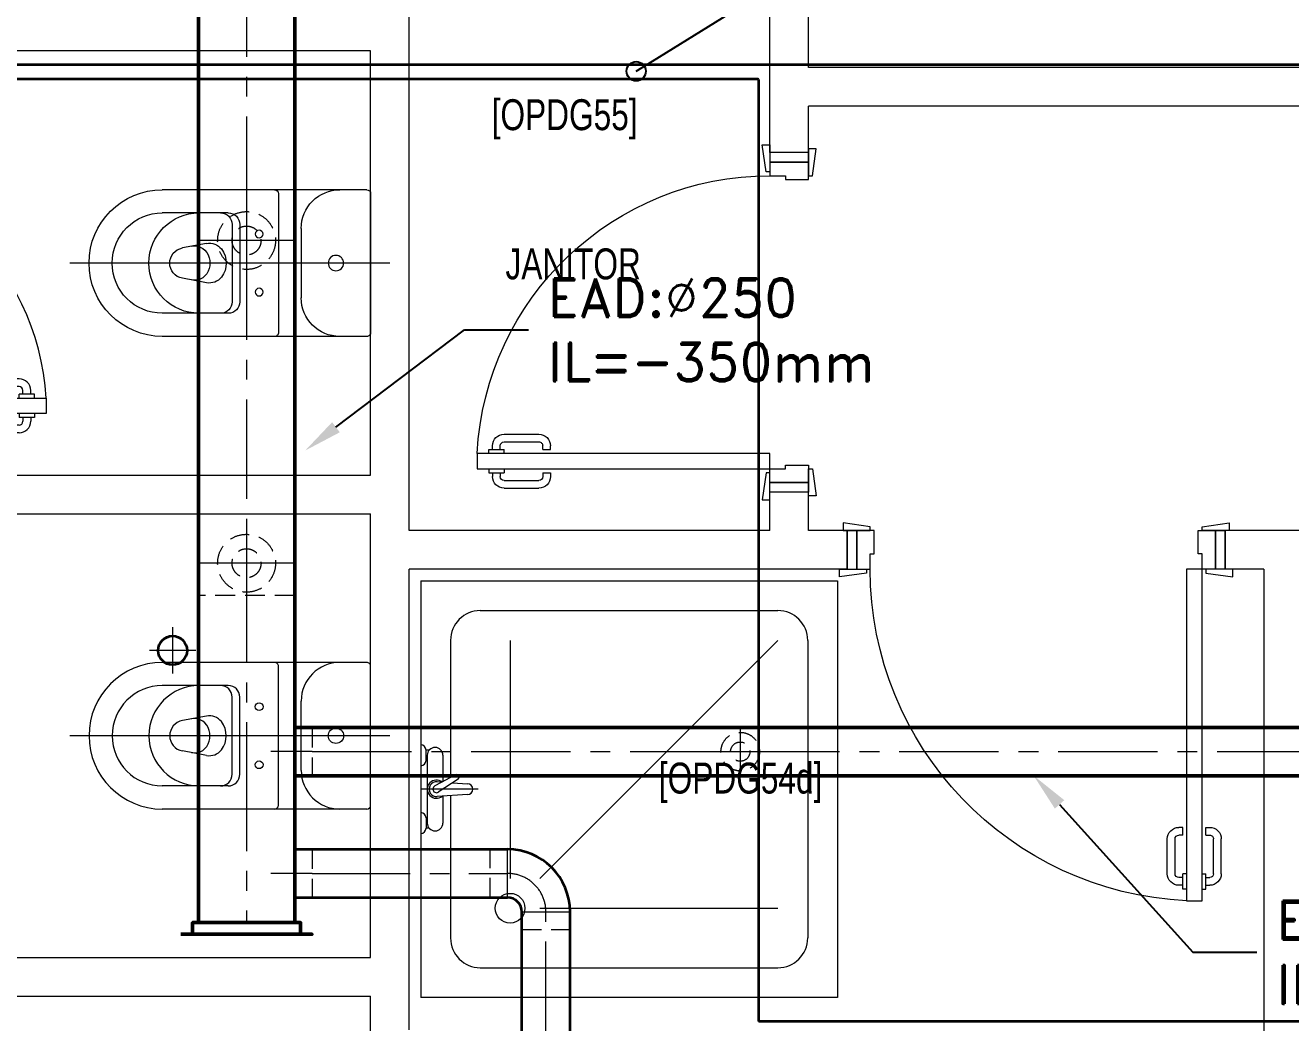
# Model space of a CAD drawing. Header units: millimetres. Extents: x -160614 to 59925, y -157025 to 0.
# Drawn here: x -131735 to -128454, y -100531 to -97946 of the extents above; entities that cross this region are included whole.
import ezdxf
from ezdxf import colors
from ezdxf.entities.mleader import LeaderData, LeaderLine
from ezdxf.math import Vec2, Vec3

# ---------------------------------------------------------------- set-up
doc = ezdxf.new("R2010")
doc.units = ezdxf.units.MM
doc.header["$LTSCALE"] = 8
for name, pattern in [('AXES', [50.800000000000004, 31.75, -6.35, 6.35, -6.35]), ('CACHE', [9.524999999999999, 6.35, -3.175]), ('CENTER', [50.800000000000004, 31.75, -6.35, 6.35, -6.35]), ('HIDDEN', [9.524999999999999, 6.35, -3.175])]:
    doc.linetypes.add(name, pattern=pattern)
doc.layers.get('0').update_dxf_attribs({"color": 9, "lineweight": 5})
for name, color, linetype, lineweight in [('72_EGR_BASE_TEXT', 9, 'Continuous', 5), ('72_EGR_EQP_TAG', 9, 'Continuous', 5), ('SANIT', 9, 'Continuous', 5), ('Walls', 9, 'Continuous', 5), ('Wooden Joinery', 9, 'Continuous', 5)]:
    doc.layers.add(name, color=color, linetype=linetype, lineweight=lineweight)
for name, color, linetype in [('A-EXH', 1, 'Continuous'), ('A-EXH-registers', 1, 'Continuous'), ('A-EXH-thin', 8, 'Continuous'), ('AC-EXHAUST-TXT', 25, 'Continuous'), ('M-TEXT-RP', 7, 'Continuous'), ('M-VAC_DUCT_EXHAUST', 1, 'Continuous'), ('REF', 42, 'Continuous'), ('SN-SV', 11, 'Continuous'), ('SN-SV-thin', 8, 'Continuous')]:
    doc.layers.add(name, color=color, linetype=linetype)
doc.layers.get('0').off()
doc.layers.get('0').freeze()
doc.styles.add('LEROY100', font='arial.ttf', dxfattribs={"width": 0.7})
doc.styles.add('ROMAND', font='romand.shx')
doc.styles.add('X3G_ENTITY_2587F3', font='swisscl.ttf', dxfattribs={"height": 200})
doc.styles.add('X3G_ENTITY_2587F6', font='swisscl.ttf', dxfattribs={"height": 200})
doc.styles.add('X3G_ENTITY_258862', font='swisscl.ttf', dxfattribs={"height": 200})

# ---------------------------------------------------------------- blocks, each defined once
blk = doc.blocks.new('A$C72370EFE')
at = {"layer": 'Wooden Joinery'}
for p, q in [((-0.009999999999990905, -0.03000000000000114), (-0.01000000000010459, -0.07000000000000028)), ((0, -0.03000000000000114), (-0.009999999999990905, -0.03000000000000114)), ((0.04000000000019099, -0.03000000000000114), (0.0500000000001819, -0.03000000000000114)), ((0.0500000000001819, -0.03000000000000114), (0.05000000000029559, -0.07000000000000028)), ((-0.009999999999990905, -0.03999999999999915), (-0.01999999999998181, -0.03999999999999915)), ((-0.009999999999990905, -0.06000000000000227), (-0.01999999999998181, -0.06000000000000227)), ((0.0500000000001819, -0.03999999999999915), (0.0600000000001728, -0.03999999999999915)), ((0.0500000000001819, -0.06000000000000227), (0.0600000000001728, -0.06000000000000227)), ((-0.04999999999995453, -0.07000000000000028), (-0.04999999999984084, -0.1600000000000037)), ((-0.02999999999997272, -0.07000000000000028), (-0.02999999999985903, -0.1600000000000037)), ((0, -0.07000000000000028), (-0.009999999999990905, -0.07000000000000028)), ((0.04000000000019099, -0.07000000000000028), (0.0500000000001819, -0.07000000000000028)), ((0.07000000000016371, -0.07000000000000028), (0.07000000000005002, -0.1600000000000037)), ((0.09000000000014552, -0.07000000000000028), (0.09000000000003183, -0.1600000000000037)), ((-0.009999999999877218, -0.1700000000000017), (-0.01999999999986812, -0.1700000000000017)), ((-0.009999999999877218, -0.1900000000000048), (-0.01999999999986812, -0.1900000000000048)), ((-0.009999999999877218, -0.1700000000000017), (-0.009999999999877218, -0.1900000000000048)), ((0.05000000000006821, -0.1700000000000017), (0.06000000000005912, -0.1700000000000017)), ((0.05000000000006821, -0.1700000000000017), (0.05000000000006821, -0.1900000000000048)), ((0.05000000000006821, -0.1900000000000048), (0.06000000000005912, -0.1900000000000048))]:
    blk.add_line(p, q, dxfattribs=at)
for centre, radius, start, end in [((-0.01999999999998181, -0.07000000000000028), 0.03, 90, 180), ((-0.01999999999998181, -0.07000000000000028), 0.01, 90, 180), ((0.0600000000001728, -0.07000000000000028), 0.03, 0, 90), ((0.0600000000001728, -0.07000000000000028), 0.01, 0, 90), ((-0.01999999999986812, -0.1600000000000037), 0.03, 180, 270), ((-0.01999999999986812, -0.1600000000000037), 0.01, 180, 270), ((0.06000000000005912, -0.1600000000000037), 0.01, 270, 0), ((0.06000000000005912, -0.1600000000000037), 0.03, 270, 0)]:
    blk.add_arc(centre, radius, start, end, dxfattribs=at)
blk = doc.blocks.new('A$C5DAD61B4')
at = {"layer": 'Wooden Joinery'}
for points in [[(80.0034003558103, 959.0632679803384), (80.0034003558103, 969.0637476109405), (10.00004294095561, 979.0642272418336), (10.00004294095561, 959.0632679803384)], [(939.9976447881199, 959.063267980222), (939.9976447881199, 969.0637476109405), (1010.001002202975, 979.0642272417172), (1010.001002202742, 959.0632679802802)], [(70.00292072515003, 859.0632679803675), (70.00292072515003, 849.0627883495908), (-0.0004366899374872446, 839.0623087189888), (-0.0004366899374872446, 859.0632679803675)], [(120.005318878917, 859.0632679802511), (120.0053188809543, -0.0001446793876311858), (80.0034003580804, -0.0001446794458388467), (80.00340035604313, 859.0632679803675)], [(949.9981244192459, 859.0632679802511), (949.9981244192459, 849.062788349649), (1020.001481833868, 839.0623087189306), (1020.001481833868, 859.0632679803675)]]:
    blk.add_lwpolyline(points, close=True, dxfattribs=at)
for points in [[(45.0017216487322, 859.0632679803093), (45.0017216487322, 959.0632679803384), (20.00052257184871, 959.0632679804548), (20.00052257208154, 859.0632679804839), (45.0017216487322, 859.0632679803093)], [(45.00172164849937, 859.0632679806004), (80.00340035604313, 859.0632679803675), (80.00340035604313, 899.0651865034743), (90.0038799867034, 899.065186503125), (90.00387998693623, 959.0632679805713), (45.0017216487322, 959.0632679803384), (45.00172164849937, 859.0632679806004)], [(974.9993234954309, 859.0632679803675), (939.9976447881199, 859.0632679801929), (939.9976447878871, 899.065186503416), (929.9971651574597, 899.0651865031832), (929.997165156994, 959.0632679803966), (974.9993234949652, 959.0632679804548), (974.9993234954309, 859.0632679803675)], [(974.999323495198, 859.0632679803675), (974.9993234949652, 959.0632679804548), (1000.000522571849, 959.0632679803966), (1000.000522572082, 859.0632679803093), (974.999323495198, 859.0632679803675)]]:
    blk.add_lwpolyline(points, dxfattribs=at)
blk.add_arc((80.00340035604313, 859.0632679803675), 859.9942444320768, 272.6660275778568, 0, dxfattribs=at)
at = {"layer": 'Wooden Joinery', "xscale": 999.9999999998854, "yscale": 999.9999999998854, "zscale": 999.9999999998854, "rotation": 180}
blk.add_blockref('A$C72370EFE', (120.0053188811871, -0.000144679271215864), dxfattribs=at)
blk = doc.blocks.new('A$C5FCA3E6B')
at = {"layer": 'Wooden Joinery'}
for points in [[(80.00399540620856, 858.940682810513), (80.00399540620856, 868.941162441115), (10.00063799135387, 878.9416420720081), (10.00063799135387, 858.940682810513)], [(839.9982398385182, 858.9406828103965), (839.9982398385182, 868.941162441115), (910.0015972533729, 878.9416420718917), (910.0015972531401, 858.9406828104547)], [(70.0035157755483, 758.9406828105421), (70.0035157755483, 748.9402031797654), (0.0001583604607731104, 738.9397235491633), (0.0001583604607731104, 758.9406828105421)], [(120.0059139293153, 758.9406828104256), (120.0059139308287, -9.095532732317224e-05), (80.00399540795479, -9.095538553083315e-05), (80.00399540644139, 758.9406828105421)], [(849.9987194696441, 758.9406828104256), (849.9987194696441, 748.9402031798236), (920.002076884266, 738.9397235491051), (920.002076884266, 758.9406828105421)]]:
    blk.add_lwpolyline(points, close=True, dxfattribs=at)
for points in [[(45.00231669913046, 758.9406828104838), (45.00231669913046, 858.940682810513), (20.00111762224697, 858.9406828106294), (20.0011176224798, 758.9406828106585), (45.00231669913046, 758.9406828104838)], [(45.00231669889763, 758.9406828107749), (80.00399540644139, 758.9406828105421), (80.00399540644139, 798.9426013336488), (90.00447503710166, 798.9426013332995), (90.00447503733449, 858.9406828107458), (45.00231669913046, 858.940682810513), (45.00231669889763, 758.9406828107749)], [(874.9999185458291, 758.9406828105421), (839.9982398385182, 758.9406828103674), (839.9982398382854, 798.9426013335906), (829.9977602078579, 798.9426013333577), (829.9977602073923, 858.9406828105712), (874.9999185453635, 858.9406828106294), (874.9999185458291, 758.9406828105421)], [(874.9999185455963, 758.9406828105421), (874.9999185453635, 858.9406828106294), (900.001117622247, 858.9406828105712), (900.0011176224798, 758.9406828104838), (874.9999185455963, 758.9406828105421)]]:
    blk.add_lwpolyline(points, dxfattribs=at)
blk.add_arc((80.00399540644139, 758.9406828104838), 759.9942444320768, 273.0171290177585, 0, dxfattribs=at)
at = {"layer": 'Wooden Joinery', "xscale": 999.9999999998854, "yscale": 999.9999999998854, "zscale": 999.9999999998854, "rotation": 180}
blk.add_blockref('A$C72370EFE', (120.0059139310615, -9.095521090785041e-05), dxfattribs=at)
blk = doc.blocks.new('A$C268A7CF0')
at = {"layer": 'Wooden Joinery'}
for points in [[(80.00399540620856, 758.7808040424279), (80.00399540620856, 768.78128367303), (10.00063799135387, 778.7817633039231), (10.00063799135387, 758.7808040424279)], [(739.9982398385182, 758.7808040423115), (739.9982398385182, 768.78128367303), (810.0015972533729, 778.7817633038067), (810.0015972531401, 758.7808040423697)], [(70.0035157755483, 658.780804042457), (70.0035157755483, 648.7803244116803), (0.0001583604607731104, 638.7798447810783), (0.0001583604607731104, 658.780804042457)], [(120.0059139293153, 658.7808040423406), (120.0059139306541, -7.697787077631801e-05), (80.00399540778017, -7.697792898397893e-05), (80.00399540644139, 658.780804042457)], [(749.9987194696441, 658.7808040423406), (749.9987194696441, 648.7803244117385), (820.002076884266, 638.7798447810201), (820.002076884266, 658.780804042457)]]:
    blk.add_lwpolyline(points, close=True, dxfattribs=at)
for points in [[(45.00231669913046, 658.7808040423988), (45.00231669913046, 758.7808040424279), (20.00111762224697, 758.7808040425443), (20.0011176224798, 658.7808040425734), (45.00231669913046, 658.7808040423988)], [(45.00231669889763, 658.7808040426899), (80.00399540644139, 658.780804042457), (80.00399540644139, 698.7827225655637), (90.00447503710166, 698.7827225652145), (90.00447503733449, 758.7808040426607), (45.00231669913046, 758.7808040424279), (45.00231669889763, 658.7808040426899)], [(774.9999185458291, 658.780804042457), (739.9982398385182, 658.7808040422824), (739.9982398382854, 698.7827225655055), (729.9977602078579, 698.7827225652727), (729.9977602073923, 758.7808040424861), (774.9999185453635, 758.7808040425443), (774.9999185458291, 658.780804042457)], [(774.9999185455963, 658.780804042457), (774.9999185453635, 758.7808040425443), (800.001117622247, 758.7808040424861), (800.0011176224798, 658.7808040423988), (774.9999185455963, 658.780804042457)]]:
    blk.add_lwpolyline(points, dxfattribs=at)
blk.add_arc((80.00399540644139, 658.7808040424061), 659.9942444320768, 273.4747979905363, 0, dxfattribs=at)
at = {"layer": 'Wooden Joinery', "xscale": 999.9999999998854, "yscale": 999.9999999998854, "zscale": 999.9999999998854, "rotation": 180}
blk.add_blockref('A$C72370EFE', (120.0059139308869, -7.697775436099619e-05), dxfattribs=at)
blk = doc.blocks.new('WC manta')
at = {"layer": 'SANIT'}
for p, q in [((-0.1300000000000026, 0.1799999999999784), (-0.1300000000000021, -0.1800000000000352)), ((-0.1200000000000032, 0.1899999999999835), (0.4100000000000383, 0.1899999999998698)), ((0.1089999999999978, 0.1799999999999784), (0.1089999999999973, -0.180000000000021)), ((0.2089999999999979, 0.0999999999999801), (0.2089999999999979, -0.1000000000000085)), ((0.2289999999999979, 0.0999999999999801), (0.2289999999999979, -0.1000000000000085)), ((0.2389999999999977, 0.1299999999999812), (0.4100000000000001, 0.1299999999999955)), ((0.0499999999999976, 0.08999999999997499), (0.04999999999999849, -0.09000000000001762)), ((0.2955435778343052, 0.05099335474704958), (0.3580878172658544, 0.03932111432524721)), ((-0.1800000000000019, -1.4210854715202e-14), (0.6499999999999972, 0)), ((0.2955435778343083, -0.05099335474706379), (0.358087817265849, -0.03932111432530405)), ((0.2389999999999994, -0.1300000000000097), (0.4100000000000001, -0.1299999999999812)), ((-0.120000000000001, -0.1900000000000404), (0.410000000000077, -0.1899999999998272))]:
    blk.add_line(p, q, dxfattribs=at)
for centre, radius in [((0.1589999999999976, 0.07524999999998272), 0.01), ((-0.04000000000000181, -1.4210854715202e-14), 0.02), ((0.1589999999999976, -0.07525000000001114), 0.01)]:
    blk.add_circle(centre, radius, dxfattribs=at)
for centre, radius, start, end in [((-0.1200000000000028, 0.1799999999999784), 0.01, 90.00000000000281, 180), ((-0.05000000000000249, 0.08999999999997499), 0.1, 0, 90.0000000000015), ((0.1189999999999976, 0.1799999999999784), 0.01, 90, 180), ((0.4099999999999997, 0), 0.1899999999999977, 270, 90), ((0.2389999999999977, 0.0999999999999801), 0.03, 90, 180), ((0.2589999999999977, 0.0999999999999801), 0.03, 90, 180), ((0.3146591216085324, -1.4210854715202e-14), 0.1299999999999977, 270, 90), ((0.4099999999999997, 0), 0.1299999999999977, 270, 90), ((0.302892476788585, 1.4210854715202e-14), 0.05876042778213645, 141.5249730953281, 218.475026904783), ((0.2882053240761837, 0.01167224042180237), 0.04, 79.42885282056038, 141.5249730953252), ((0.3271417994111214, 0.004405769433930118), 0.04, 79.42885282056035, 166.4175867627366), ((0.3507495635077338, -2.842170943040401e-14), 0.04, 280.5711471794227, 79.42885282056916), ((0.3453775567838338, 1.4210854715202e-14), 0.05876042778213645, 166.4175867627366, 193.5824132373916), ((0.3271417994111308, -0.004405769433944329), 0.04, 193.5824132373898, 280.5711471793922), ((0.2882053240762104, -0.01167224042180237), 0.04, 218.4750269047819, 280.5711471794153), ((-0.0500000000000016, -0.09000000000001762), 0.1, 270.0000000000061, 0), ((0.2389999999999977, -0.1000000000000085), 0.03, 180, 270), ((0.2589999999999977, -0.1000000000000085), 0.03, 180, 270), ((-0.1200000000000023, -0.1800000000000352), 0.01, 180, 270.0000000000084), ((0.1189999999999971, -0.180000000000021), 0.01, 180, 270.0000000000009)]:
    blk.add_arc(centre, radius, start, end, dxfattribs=at)
blk = doc.blocks.new('GF1')
at = {"layer": 'SANIT', "color": 9}
for p, q in [((-130709.3671013134, -99386.0590836432), (-130709.3671013134, -100466.0590836439)), ((-130709.3671013134, -99386.0590836432), (-129629.3671013127, -99386.0590836432)), ((-129629.3671013127, -99386.0590836432), (-129629.3671013127, -100466.0590836439)), ((-130555.0813870276, -99463.20194078615), (-129783.6528155985, -99463.20194078615)), ((-130632.2242441706, -99540.34479792899), (-130632.2242441706, -99896.20584134205)), ((-130477.9385298847, -99540.34479792899), (-130477.9385298847, -100157.4876550723)), ((-130400.7956727418, -100157.4876550723), (-129783.6528155985, -99540.34479792911)), ((-129706.5099584557, -99540.34479792899), (-129706.5099584556, -100311.7733693581)), ((-130695.8671013134, -99851.80908364343), (-130695.8671013134, -99824.80908364343)), ((-130687.3355601616, -99824.80908364343), (-130695.8671013134, -99824.80908364343)), ((-130692.4921013134, -99838.30908364343), (-130692.4921013134, -100013.8090836437)), ((-130651.9921013134, -99838.30908364343), (-130651.9921013134, -99906.73826234444)), ((-130692.4921013134, -99851.80908364343), (-130695.8671013134, -99851.80908364343)), ((-130619.2565092205, -99889.29656215437), (-130672.783439307, -99917.81599946955)), ((-130654.3812143048, -99908.01119464409), (-130666.6512392838, -99907.28942846885)), ((-130612.8286386931, -99900.12870491116), (-130664.2098511399, -99933.90740580828)), ((-130560.8671013133, -99926.05908364354), (-130709.3671013134, -99926.05908364354)), ((-130588.5421013134, -99940.23408364347), (-130666.6512392834, -99944.82873881824)), ((-130627.2467139543, -99909.60734172346), (-130588.5421013134, -99911.8840836435)), ((-130651.9921013134, -99943.96643658477), (-130651.9921013134, -100013.8090836437)), ((-130632.2242441706, -99942.80362145865), (-130632.2242441706, -100311.7733693581)), ((-130695.8671013134, -100000.3090836437), (-130695.8671013134, -100027.3090836437)), ((-130692.4921013134, -100000.3090836437), (-130695.8671013134, -100000.3090836437)), ((-130687.3355601616, -100027.3090836437), (-130695.8671013134, -100027.3090836437)), ((-130400.7956727418, -100234.6305122153), (-129783.6528155985, -100234.6305122153)), ((-130555.0813870276, -100388.9162265009), (-129783.6528155985, -100388.9162265009)), ((-129629.3671013127, -100466.0590836439), (-130709.3671013134, -100466.0590836439))]:
    blk.add_line(p, q, dxfattribs=at)
blk.add_circle((-130477.9385298847, -100234.6305122153), 38.57142857145388, dxfattribs=at)
for centre, radius, start, end in [((-130555.0813870276, -99540.34479792899), 77.14285714290776, 90, 180), ((-129783.6528155985, -99540.34479792899), 77.14285714290776, 0, 90), ((-130709.3671013134, -99824.80908364343), 13.50000000000849, 0, 90), ((-130672.2421013134, -99838.30908364343), 20.25000000001274, 0, 180), ((-130709.3671013134, -99851.80908364343), 13.50000000000849, 270, 0), ((-130668.8671013134, -99926.05908364354), 23.62500000002266, 50.74744728509552, 310.3679850076207), ((-130668.8671013134, -99926.05908364354), 18.90000000001621, 83.26707879236857, 276.7329212076315), ((-130616.0425739568, -99894.71263353276), 6.297873375660016, 300.6851949747688, 120.6851949826311), ((-130668.8671013134, -99926.05908364354), 9.126124039235902, 115.4126689339502, 305.9577210278732), ((-130588.5421013134, -99926.05908364354), 14.17500000000736, 270, 90), ((-130709.3671013134, -100000.3090836437), 13.50000000000849, 0, 90), ((-130709.3671013134, -100027.3090836437), 13.50000000000849, 270, 0), ((-130672.2421013134, -100013.8090836437), 20.25000000001274, 180, 0), ((-130555.0813870276, -100311.7733693581), 77.14285714290776, 180, 270), ((-129783.6528155985, -100311.7733693581), 77.14285714290776, 270, 0)]:
    blk.add_arc(centre, radius, start, end, dxfattribs=at)
at = {"layer": 'Walls', "color": 9}
for p, q in [((-130739.3671013158, -99256.0590836432), (-130739.3671013172, -96956.0590836432)), ((-129804.3671012962, -98276.05908364314), (-129804.3671012962, -96956.05908364314)), ((-129704.3671012962, -98056.05908364325), (-129704.3671012962, -96956.05908364314)), ((-130839.3671036576, -98012.61304256815), (-132339.3671036576, -98012.61304256815)), ((-130839.3671036576, -99112.61304256815), (-130839.3671036576, -98012.61304256815)), ((-126209.3671013078, -98056.05908364354), (-129704.3671012962, -98056.05908364325)), ((-126209.3671013078, -98156.05908364354), (-129704.3671012962, -98156.05908364325)), ((-129704.3671012962, -98276.05908364314), (-129704.3671012962, -98156.05908364325)), ((-129704.3671012962, -98276.05908364314), (-129804.3671012962, -98276.05908364314)), ((-132339.3671036576, -99112.61304256815), (-130839.3671036576, -99112.61304256815)), ((-129704.3671012962, -99156.05908364314), (-129804.3671012962, -99156.05908364314)), ((-129804.3671012962, -99256.05908364314), (-129804.3671012962, -99156.05908364314)), ((-129704.3671012962, -99256.05908364314), (-129704.3671012962, -99156.05908364314)), ((-132714.3671024827, -99212.61304256812), (-130839.3671013195, -99212.61304256815)), ((-130839.3671013195, -100362.613042672), (-130839.3671013195, -99212.61304256815)), ((-129804.3671012962, -99256.05908364325), (-130739.3671013195, -99256.0590836432)), ((-129604.3671013139, -99256.05908364325), (-129704.3671012962, -99256.05908364325)), ((-129604.3671013134, -99356.05908364325), (-129604.3671013139, -99256.05908364325)), ((-127289.3671013078, -99256.05908364343), (-128624.3671013134, -99256.05908364337)), ((-128624.3671013134, -99356.05908364331), (-128624.3671013134, -99256.05908364337)), ((-130739.3671013134, -100549.5051247197), (-130739.3671013153, -99356.0590836432)), ((-129604.3671013134, -99356.05908364325), (-130739.3671013195, -99356.0590836432)), ((-128524.3671013139, -99356.05908364331), (-128624.3671013134, -99356.05908364331)), ((-128524.3671013139, -99356.05908364331), (-128624.3671013134, -99356.05908364331)), ((-128524.3671013139, -99356.05908364331), (-128524.3671013139, -101789.5051247196)), ((-128524.3671013139, -99356.05908364331), (-128524.3671013139, -101789.5051247196)), ((-132749.3671013078, -100362.6130426709), (-130839.3671013195, -100362.613042672)), ((-132749.3671013102, -100462.6130426718), (-130839.3671013195, -100462.613042673)), ((-130839.3671013195, -103842.6130425782), (-130839.3671013195, -100462.613042673))]:
    blk.add_line(p, q, dxfattribs=at)
at = {"layer": 'SANIT', "color": 9, "xscale": -999.9999999999995, "yscale": 999.9999999999995, "zscale": 999.9999999999995}
blk.add_blockref('WC manta', (-130969.3671036576, -98562.61304256815), dxfattribs=at)
at = {"layer": 'SANIT', "color": 9, "xscale": 999.9999999999995, "yscale": 999.9999999999995, "zscale": 999.9999999999995, "rotation": 180}
blk.add_blockref('WC manta', (-130969.3671013195, -99787.61304266378), dxfattribs=at)
at = {"layer": 'Wooden Joinery', "color": 9, "rotation": 90.00000000000001}
blk.add_blockref('A$C268A7CF0', (-131680.5862996149, -99032.61416019034), dxfattribs=at)
at = {"layer": 'Wooden Joinery', "color": 9, "xscale": -1, "rotation": 270}
blk.add_blockref('A$C5FCA3E6B', (-130563.3077841069, -99176.0602012655), dxfattribs=at)
at = {"layer": 'Wooden Joinery', "color": 9, "xscale": -1}
blk.add_blockref('A$C5DAD61B4', (-128604.3665787418, -100215.1223516238), dxfattribs=at)
at = {"layer": '72_EGR_BASE_TEXT', "color": 9, "char_height": 80, "attachment_point": 2}
for s, insert, style in [('[OPDG55]', (-130336.5261335742, -98137.98533330677), 'X3G_ENTITY_2587F3'), ('JANITOR', (-130314.4058770461, -98524.62975377275), 'X3G_ENTITY_258862'), ('[OPDG54d]', (-129880.3103873091, -99857.36222086084), 'X3G_ENTITY_2587F6')]:
    blk.add_mtext(s, dxfattribs=dict(at, insert=insert, style=style))
blk = doc.blocks.new('F_VS')
at = {"linetype": 'Continuous'}
blk.add_circle((0, 0), 0.5, dxfattribs=at)
blk = doc.blocks.new('_Origin')
at = {"color": 0, "linetype": 'ByBlock', "lineweight": -2}
blk.add_line((0, 0), (-1, 0), dxfattribs=at)
blk.add_circle((0, 0), 0.5, dxfattribs=at)

msp = doc.modelspace()

# ---------------------------------------------------------------- linework, layer by layer
at = {"layer": 'A-EXH', "lineweight": 50, "ltscale": 1.014}
for p, q in [((-131285.9885394023, -97358.457624687), (-131285.9885394023, -98504.13632972364)), ((-131035.9885394023, -97358.457624687), (-131035.9885394023, -98504.13632972364)), ((-131285.9885394023, -98504.13632972364), (-131285.9885394023, -99340.5053183568)), ((-131035.9885394023, -98504.13632972364), (-131035.9885394023, -99340.5053183568)), ((-131285.9885394023, -99340.5053183568), (-131285.9885394023, -99828.79708875541)), ((-131035.9885394023, -99340.5053183568), (-131035.9885394023, -99828.79708875541)), ((-131035.9885394023, -99766.29708875541), (-130990.9885394097, -99766.29708875541)), ((-130990.9885394097, -99766.29708875541), (-129881.2987161175, -99766.29708875541)), ((-129881.2987161175, -99766.29708875541), (-127788.9173683868, -99766.29708875541)), ((-131285.9885394023, -99828.79708875541), (-131285.9885394023, -100144.3779577584)), ((-131035.9885394023, -99828.79708875541), (-131035.9885394023, -100144.3779577584)), ((-131035.9885394023, -99891.29708875541), (-130990.9885394097, -99891.29708875541)), ((-130990.9885394097, -99891.29708875541), (-129881.2987161175, -99891.29708875541)), ((-129881.2987161175, -99891.29708875541), (-127788.9173683868, -99891.29708875541)), ((-131285.9885394023, -100144.3779577584), (-131285.9885394023, -100271.8756146751)), ((-131035.9885394023, -100144.3779577584), (-131035.9885394023, -100271.8756146751))]:
    msp.add_line(p, q, dxfattribs=at)
msp.add_lwpolyline([(-131330.9885394097, -100301.8756147347), (-131300.9885394097, -100301.8756147347), (-131300.9885394097, -100271.8756146751), (-131020.9885394023, -100271.8756146751), (-131020.9885394023, -100301.8756147347), (-130990.9885394097, -100301.8756147347), (-131300.9885394097, -100301.8756147347)], dxfattribs=at)
at = {"layer": 'A-EXH-registers', "linetype": 'CACHE', "lineweight": 20, "ltscale": 1.014}
for centre, radius in [((-131160.9885394023, -98504.13632972364), 75), ((-131160.9885394023, -98504.13632972364), 37.5), ((-131160.9885394023, -99340.5053183568), 75), ((-131160.9885394023, -99340.5053183568), 37.5), ((-129881.2987161175, -99828.79708875541), 50), ((-129881.2987161175, -99828.79708875541), 25)]:
    msp.add_circle(centre, radius, dxfattribs=at)
at = {"layer": 'A-EXH-thin', "linetype": 'AXES', "lineweight": 20, "ltscale": 1.014}
for p, q in [((-131160.9885394023, -97358.457624687), (-131160.9885394023, -98504.13632972364)), ((-131160.9885394023, -98414.13632972364), (-131160.9885394023, -98594.13632972364)), ((-131035.9885394023, -98504.13632972364), (-131285.9885394023, -98504.13632972364)), ((-131160.9885394023, -98504.13632972364), (-131160.9885394023, -99340.5053183568)), ((-131160.9885394023, -99250.5053183568), (-131160.9885394023, -99430.5053183568)), ((-131035.9885394023, -99340.5053183568), (-131285.9885394023, -99340.5053183568)), ((-131160.9885394023, -99340.5053183568), (-131160.9885394023, -99828.79708875541)), ((-129881.2987161175, -99766.29708875541), (-129881.2987161175, -99891.29708875541)), ((-131160.9885394023, -99828.79708875541), (-131160.9885394023, -100271.7585640681)), ((-130990.9885394097, -99828.79708875541), (-131098.4885394023, -99828.79708875541)), ((-130990.9885394097, -99828.79708875541), (-129881.2987161175, -99828.79708875541)), ((-129941.2987161175, -99828.79708875541), (-129821.298716125, -99828.79708875541)), ((-129881.2987161175, -99828.79708875541), (-127788.9173683868, -99828.79708875541))]:
    msp.add_line(p, q, dxfattribs=at)
at = {"layer": 'A-EXH-thin', "linetype": 'CACHE', "lineweight": 20, "ltscale": 1.014}
for p, q in [((-131035.9885394023, -99424.28168923978), (-131285.9885394023, -99424.28168923978)), ((-130990.9885394097, -99766.29708875541), (-130990.9885394097, -99891.29708875541))]:
    msp.add_line(p, q, dxfattribs=at)
at = {"layer": 'M-VAC_DUCT_EXHAUST', "lineweight": 35}
for p, q in [((-131035.9885394022, -100081.8779577584), (-130990.9885394022, -100081.8779577584)), ((-130990.9885394022, -100081.8779577584), (-130484.9227996235, -100081.8779577584)), ((-131035.9885394022, -100206.8779577585), (-130990.9885394022, -100206.8779577585)), ((-130990.9885394022, -100206.8779577585), (-130484.9227996235, -100206.8779577584)), ((-130447.4227996235, -100981.0797467537), (-130447.4227996235, -100244.3779577584)), ((-130322.4227996235, -100981.0797467537), (-130322.4227996235, -100244.3779577584))]:
    msp.add_line(p, q, dxfattribs=at)
at = {"layer": 'M-VAC_DUCT_EXHAUST', "color": 9, "linetype": 'HIDDEN', "lineweight": 15}
for p, q in [((-130990.9885394022, -100081.8779577584), (-130990.9885394022, -100206.8779577585)), ((-130529.9227996235, -100206.8779577584), (-130529.9227996235, -100081.8779577584)), ((-130447.4227996235, -100289.3779577584), (-130322.4227996235, -100289.3779577584))]:
    msp.add_line(p, q, dxfattribs=at)
at = {"layer": 'M-VAC_DUCT_EXHAUST', "color": 9, "lineweight": 15}
for p, q in [((-130484.9227996235, -100206.8779577584), (-130484.9227996235, -100081.8779577584)), ((-130447.4227996235, -100244.3779577584), (-130322.4227996235, -100244.3779577584))]:
    msp.add_line(p, q, dxfattribs=at)
at = {"layer": 'M-VAC_DUCT_EXHAUST', "color": 9, "linetype": 'CENTER', "lineweight": 15}
for p, q in [((-130990.9885394022, -100144.3779577584), (-131098.4885394023, -100144.3779577584)), ((-130990.9885394022, -100144.3779577584), (-130484.9227996235, -100144.3779577584)), ((-130384.9227996235, -100981.0797467537), (-130384.9227996235, -100244.3779577584))]:
    msp.add_line(p, q, dxfattribs=at)
at = {"layer": 'M-VAC_DUCT_EXHAUST', "lineweight": 35, "ltscale": 1.031}
for radius in [162.5, 37.5]:
    msp.add_arc((-130484.9227996235, -100244.3779577584), radius, 0, 90, dxfattribs=at)
at = {"layer": 'M-VAC_DUCT_EXHAUST', "color": 9, "linetype": 'CENTER', "lineweight": 15, "ltscale": 1.031}
msp.add_arc((-130484.9227996235, -100244.3779577584), 100, 0, 90, dxfattribs=at)
at = {"layer": 'REF', "lineweight": 35}
for p, q in [((-133436.705138094, -98047.51551851182), (-126284.2530750231, -98047.51551851182)), ((-133436.705138094, -98085.01551851182), (-129835.9497897577, -98085.01551851182)), ((-129833.8247897577, -98087.14051851182), (-129833.8247897577, -100525.6567075101)), ((-129831.6997897577, -100527.7817075101), (-126109.3671013108, -100527.7817075014))]:
    msp.add_line(p, q, dxfattribs=at)
at = {"layer": 'REF', "lineweight": 35, "ltscale": 1.034}
for centre, start, end in [((-129835.9497897577, -98087.14051851182), 0, 90), ((-129831.6997897577, -100525.6567075101), 180, 270.0000000001336)]:
    msp.add_arc(centre, 2.125, start, end, dxfattribs=at)
at = {"layer": 'SN-SV', "lineweight": 35}
for centre in [(-131352.7589572812, -99566.49697738909, 5.89026791263032e-07), (-131352.6141629831, -99566.49697738909, 5.89026791263032e-07)]:
    msp.add_circle(centre, 37.5, dxfattribs=at)
at = {"layer": 'SN-SV-thin', "linetype": 'AXES', "lineweight": 20}
for p, q in [((-131352.7589572812, -99506.49697738909, 5.89026791263032e-07), (-131352.7589572812, -99626.49697738909, 5.89026791263032e-07)), ((-131352.6141629831, -99506.49697738909, 5.89026791263032e-07), (-131352.6141629831, -99626.49697738909, 5.89026791263032e-07)), ((-131292.7589572812, -99566.49697738909, 5.89026791263032e-07), (-131412.7589572812, -99566.49697738909, 5.89026791263032e-07))]:
    msp.add_line(p, q, dxfattribs=at)

# ---------------------------------------------------------------- block references
at = {"layer": '72_EGR_EQP_TAG'}
msp.add_blockref('GF1', (0, 0), dxfattribs=at)
at = {"layer": 'SN-SV', "yscale": 75, "zscale": 75}
for p, xscale in [((-131352.7589572812, -99566.49697738909, 5.89026791263032e-07), -75), ((-131352.6141629831, -99566.49697738909, 5.89026791263032e-07), 75)]:
    msp.add_blockref('F_VS', p, dxfattribs=dict(at, xscale=xscale))

# ---------------------------------------------------------------- leaders
at = {"layer": 'AC-EXHAUST-TXT'}
ml = msp.add_multileader_mtext('Standard', dxfattribs=at)
ml.set_content('{\\C152;\\c12285479;EAD:%%C250}\\P{\\C1;IL=-350mm}', color=256, style='ROMAND')
ml.set_leader_properties(color=256)
ml.build(insert=Vec2(0, 0))
ml.multileader.update_dxf_attribs({"text_left_attachment_type": 2, "text_right_attachment_type": 2, "dogleg_length": 487.7051664219338, "arrow_head_size": 100})
ctx = ml.context
ctx.base_point, ctx.char_height, ctx.arrow_head_size, ctx.landing_gap_size, ctx.plane_origin, ctx.plane_x_axis, ctx.plane_y_axis = Vec3(-130430.6100463304, -98735.5998442705, 4.194520057887719e-09), 100, 100, 50, Vec3(-125428.0081660266, -104046.0426736645, -1.154786174164732e-08), Vec3(0.9999999999453071, -1.045877037983423e-05, 3.383039458371172e-23), Vec3(1.045877037983423e-05, 0.9999999999453071, 2.964448994077268e-12)
ctx.left_attachment, ctx.right_attachment = 2, 2
notes = []
notes.append((ctx, [(0, (1, 1, 0), (-130596.1761119052, -98735.59811265304, 4.194520057882119e-09), (0.9999999999453071, -1.045877037983423e-05, 3.383039458371172e-23), 165.5660655838383, [(2, [(-131008.983306597, -99048.4272947767, 3.267141104786741e-09)], 0, [])])]))
ctx.mtext.insert, ctx.mtext.text_direction, ctx.mtext.rotation, ctx.mtext.flow_direction, ctx.mtext.extrusion = Vec3(-130380.6086518304, -98602.26703388298, 4.589779923766379e-09), Vec3(0.9999999999453071, -1.045877037983423e-05, 3.383039458371172e-23), 6.283174848409206, 5, Vec3(-3.100452516275057e-17, -2.964448993913593e-12, 1)
ml = msp.add_multileader_mtext('Standard', dxfattribs=at)
ml.set_content('{\\C152;\\c12285479;EAD:%%C125\\P\\C1;IL=-450mm}', color=256, style='ROMAND')
ml.set_leader_properties(color=256)
ml.build(insert=Vec2(0, 0))
ml.multileader.update_dxf_attribs({"text_left_attachment_type": 2, "text_right_attachment_type": 2, "dogleg_length": 487.7051664219338, "arrow_head_size": 100})
ctx = ml.context
ctx.base_point, ctx.char_height, ctx.arrow_head_size, ctx.landing_gap_size, ctx.plane_origin, ctx.plane_x_axis, ctx.plane_y_axis = Vec3(-128542.1950908247, -100348.7577892537, 4.194520057887719e-09), 100, 100, 50, Vec3(-123539.5932105209, -105659.2006186477, -1.154786174164732e-08), Vec3(0.9999999999453071, -1.045877037983423e-05, 3.383039458371172e-23), Vec3(1.045877037983423e-05, 0.9999999999453071, 2.964448994077269e-12)
ctx.left_attachment, ctx.right_attachment = 2, 2
notes.append((ctx, [(0, (1, 1, 0), (-128707.7611563995, -100348.7560576363, 4.194520057882119e-09), (0.9999999999453071, -1.045877037983423e-05, 3.383039458371172e-23), 165.5660655838383, [(2, [(-129120.5683510914, -99891.29708875541, 5.550621039056811e-09)], 0, [])])]))
ctx.mtext.insert, ctx.mtext.text_direction, ctx.mtext.rotation, ctx.mtext.flow_direction, ctx.mtext.extrusion = Vec3(-128492.1936963248, -100215.4249788662, 4.58977992376638e-09), Vec3(0.9999999999453071, -1.045877037983423e-05, 3.383039458371172e-23), 6.283174848409206, 5, Vec3(-3.100452516275057e-17, -2.964448993913593e-12, 1)
at = {"layer": 'M-TEXT-RP', "lineweight": 15}
ml = msp.add_multileader_mtext('Standard', dxfattribs=at)
ml.set_content('\\A1;REF.PIPE{\\H0.99997x;\\P\\A0;\\H1.00003x;\\C1;I.L=-80}', color=256, style='LEROY100')
ml.set_leader_properties()
ml.set_arrow_properties(name='ORIGIN')
ml.build(insert=Vec2(0, 0))
ml.multileader.update_dxf_attribs({"text_left_attachment_type": 2, "text_right_attachment_type": 2, "dogleg_length": 277.4907939973056, "arrow_head_size": 50})
ctx = ml.context
ctx.base_point, ctx.char_height, ctx.arrow_head_size, ctx.landing_gap_size, ctx.plane_origin = Vec3(-129464.4972218816, -97686.1185426896), 100, 50, 20, Vec3(-128480.8815513478, -94158.71730958109)
ctx.left_attachment, ctx.right_attachment = 2, 2
notes.append((ctx, [(0, (1, 1, 0), (-129538.8344017612, -97686.1185426896), (1, 0), 74.33717987959989, [(0, [(-130151.02951482, -98065.32880765107)], 0, [])])]))
ctx.mtext.insert, ctx.mtext.width, ctx.mtext.line_spacing_factor, ctx.mtext.flow_direction = Vec3(-129444.4972218816, -97568.39457729671), 43.9836005706006, 0.8, 5
for ctx, leaders in notes:
    for number, flags, end, landing, length, lines in leaders:
        leader = LeaderData()
        leader.index, (leader.has_last_leader_line, leader.has_dogleg_vector, leader.attachment_direction) = number, flags
        leader.last_leader_point, leader.dogleg_vector, leader.dogleg_length = Vec3(end), Vec3(landing), length
        for number, points, colour, breaks in lines:
            line = LeaderLine()
            line.index, line.vertices, line.color, line.breaks = number, Vec3.list(points), colors.encode_raw_color(colour), breaks
            leader.lines.append(line)
        ctx.leaders.append(leader)

doc.saveas('drawing.dxf')
